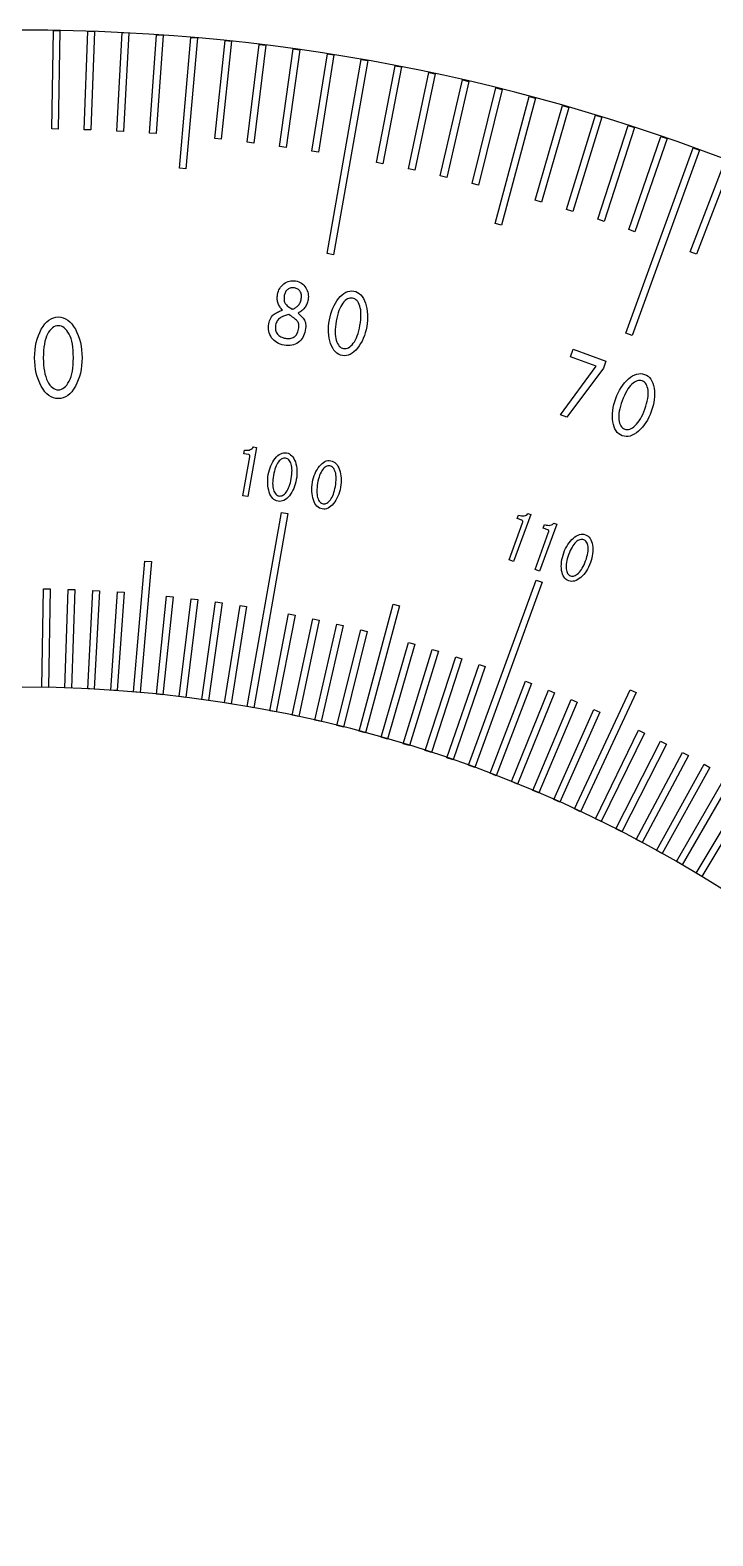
# Model space of a CAD drawing. Header units: millimetres. Extents: x -60 to 60, y -10 to 60.
# Drawn here: x 0.24 to 21.02, y 14.17 to 60 of the extents above; entities that cross this region are included whole.
import ezdxf

# ---------------------------------------------------------------- set-up
doc = ezdxf.new("R2010")
doc.units = ezdxf.units.MM
doc.layers.get('0').update_dxf_attribs({"linetype": 'CONTINUOUS'})

msp = doc.modelspace()

# ---------------------------------------------------------------- linework, layer by layer
at = {"color": 7, "linetype": 'CONTINUOUS', "lineweight": -3}
for p, q in [((7.928, 52.245), (7.965, 52.277)), ((7.965, 52.277), (8.006, 52.306)), ((8.006, 52.306), (8.048, 52.329)), ((8.048, 52.329), (8.091, 52.347)), ((8.091, 52.347), (8.136, 52.361)), ((8.136, 52.361), (8.18, 52.37)), ((8.18, 52.37), (8.226, 52.373)), ((8.226, 52.373), (8.274, 52.372)), ((8.274, 52.372), (8.322, 52.366)), ((8.322, 52.366), (8.371, 52.355)), ((8.371, 52.355), (8.417, 52.34)), ((8.417, 52.34), (8.46, 52.32)), ((8.46, 52.32), (8.499, 52.297)), ((8.499, 52.297), (8.536, 52.269)), ((8.536, 52.269), (8.57, 52.237)), ((7.76, 51.841), (7.761, 51.878)), ((7.761, 51.805), (7.76, 51.841)), ((7.761, 51.878), (7.765, 51.917)), ((7.765, 51.771), (7.761, 51.805)), ((7.765, 51.917), (7.771, 51.957)), ((7.771, 51.957), (7.781, 52.005)), ((7.781, 52.005), (7.796, 52.051)), ((7.796, 52.051), (7.814, 52.094)), ((7.814, 52.094), (7.837, 52.135)), ((7.837, 52.135), (7.864, 52.174)), ((7.864, 52.174), (7.893, 52.211)), ((7.893, 52.211), (7.928, 52.245)), ((7.969, 51.853), (7.968, 51.823)), ((7.968, 51.823), (7.969, 51.795)), ((7.972, 51.885), (7.969, 51.853)), ((7.969, 51.795), (7.972, 51.769)), ((7.977, 51.918), (7.972, 51.885)), ((7.983, 51.948), (7.977, 51.918)), ((7.992, 51.977), (7.983, 51.948)), ((8.002, 52.003), (7.992, 51.977)), ((8.015, 52.028), (8.002, 52.003)), ((8.028, 52.051), (8.015, 52.028)), ((8.044, 52.072), (8.028, 52.051)), ((8.062, 52.091), (8.044, 52.072)), ((8.083, 52.109), (8.062, 52.091)), ((8.104, 52.124), (8.083, 52.109)), ((8.126, 52.137), (8.104, 52.124)), ((8.15, 52.146), (8.126, 52.137)), ((8.175, 52.153), (8.15, 52.146)), ((8.201, 52.158), (8.175, 52.153)), ((8.227, 52.159), (8.201, 52.158)), ((8.256, 52.158), (8.227, 52.159)), ((8.285, 52.154), (8.256, 52.158)), ((8.315, 52.148), (8.285, 52.154)), ((8.342, 52.139), (8.315, 52.148)), ((8.368, 52.128), (8.342, 52.139)), ((8.391, 52.115), (8.368, 52.128)), ((8.411, 52.1), (8.391, 52.115)), ((8.431, 52.083), (8.411, 52.1)), ((8.447, 52.063), (8.431, 52.083)), ((8.462, 52.042), (8.447, 52.063)), ((8.474, 52.019), (8.462, 52.042)), ((8.485, 51.994), (8.474, 52.019)), ((8.478, 51.762), (8.487, 51.794)), ((8.491, 51.969), (8.485, 51.994)), ((8.487, 51.794), (8.493, 51.827)), ((8.496, 51.943), (8.491, 51.969)), ((8.493, 51.827), (8.498, 51.857)), ((8.499, 51.915), (8.496, 51.943)), ((8.498, 51.857), (8.5, 51.887)), ((8.5, 51.887), (8.499, 51.915)), ((8.57, 52.237), (8.601, 52.201)), ((8.601, 52.201), (8.629, 52.16)), ((8.629, 52.16), (8.653, 52.117)), ((8.653, 52.117), (8.673, 52.073)), ((8.673, 52.073), (8.69, 52.028)), ((8.69, 52.028), (8.7, 51.983)), ((8.701, 51.793), (8.693, 51.757)), ((8.7, 51.983), (8.707, 51.937)), ((8.707, 51.842), (8.701, 51.793)), ((8.707, 51.937), (8.709, 51.89)), ((8.709, 51.89), (8.707, 51.842)), ((9.578, 51.763), (9.629, 51.832)), ((9.629, 51.832), (9.682, 51.894)), ((9.682, 51.894), (9.736, 51.946)), ((9.736, 51.946), (9.793, 51.988)), ((9.793, 51.988), (9.85, 52.021)), ((9.865, 51.796), (9.829, 51.767)), ((9.85, 52.021), (9.908, 52.044)), ((9.901, 51.818), (9.865, 51.796)), ((9.938, 51.834), (9.901, 51.818)), ((9.908, 52.044), (9.968, 52.057)), ((9.976, 51.843), (9.938, 51.834)), ((9.968, 52.057), (10.027, 52.061)), ((10.012, 51.846), (9.976, 51.843)), ((10.052, 51.843), (10.012, 51.846)), ((10.027, 52.061), (10.09, 52.054)), ((10.089, 51.833), (10.052, 51.843)), ((10.124, 51.817), (10.089, 51.833)), ((10.09, 52.054), (10.149, 52.039)), ((10.156, 51.795), (10.124, 51.817)), ((10.149, 52.039), (10.204, 52.015)), ((10.185, 51.768), (10.156, 51.795)), ((10.204, 52.015), (10.256, 51.982)), ((10.256, 51.982), (10.302, 51.941)), ((10.302, 51.941), (10.344, 51.891)), ((10.344, 51.891), (10.383, 51.832)), ((10.383, 51.832), (10.417, 51.764)), ((7.639, 51.329), (7.669, 51.353)), ((7.669, 51.353), (7.701, 51.374)), ((7.701, 51.374), (7.734, 51.394)), ((7.734, 51.394), (7.765, 51.412)), ((7.771, 51.738), (7.765, 51.771)), ((7.765, 51.412), (7.797, 51.429)), ((7.78, 51.707), (7.771, 51.738)), ((7.79, 51.677), (7.78, 51.707)), ((7.802, 51.648), (7.79, 51.677)), ((7.797, 51.429), (7.828, 51.444)), ((7.816, 51.62), (7.802, 51.648)), ((7.831, 51.594), (7.816, 51.62)), ((7.828, 51.444), (7.86, 51.457)), ((7.847, 51.569), (7.831, 51.594)), ((7.865, 51.544), (7.847, 51.569)), ((7.86, 51.457), (7.892, 51.469)), ((7.883, 51.522), (7.865, 51.544)), ((7.903, 51.5), (7.883, 51.522)), ((7.892, 51.469), (7.924, 51.48)), ((7.924, 51.48), (7.903, 51.5)), ((7.972, 51.769), (7.976, 51.745)), ((7.976, 51.745), (7.984, 51.722)), ((7.984, 51.722), (7.992, 51.701)), ((7.992, 51.701), (8.004, 51.68)), ((8.004, 51.68), (8.02, 51.659)), ((8.02, 51.659), (8.041, 51.636)), ((8.041, 51.636), (8.067, 51.612)), ((8.077, 51.335), (8.044, 51.327)), ((8.067, 51.612), (8.097, 51.587)), ((8.112, 51.343), (8.077, 51.335)), ((8.097, 51.587), (8.132, 51.561)), ((8.154, 51.316), (8.112, 51.343)), ((8.132, 51.561), (8.171, 51.534)), ((8.171, 51.534), (8.214, 51.506)), ((8.214, 51.506), (8.238, 51.512)), ((8.238, 51.512), (8.262, 51.521)), ((8.262, 51.521), (8.285, 51.531)), ((8.285, 51.531), (8.308, 51.543)), ((8.308, 51.543), (8.328, 51.557)), ((8.328, 51.557), (8.35, 51.573)), ((8.35, 51.573), (8.371, 51.59)), ((8.371, 51.59), (8.391, 51.609)), ((8.391, 51.609), (8.41, 51.63)), ((8.421, 51.4), (8.394, 51.384)), ((8.394, 51.384), (8.415, 51.366)), ((8.41, 51.63), (8.427, 51.653)), ((8.415, 51.366), (8.437, 51.347)), ((8.449, 51.417), (8.421, 51.4)), ((8.427, 51.653), (8.442, 51.678)), ((8.437, 51.347), (8.459, 51.326)), ((8.442, 51.678), (8.456, 51.704)), ((8.476, 51.436), (8.449, 51.417)), ((8.456, 51.704), (8.467, 51.732)), ((8.467, 51.732), (8.478, 51.762)), ((8.502, 51.455), (8.476, 51.436)), ((8.526, 51.476), (8.502, 51.455)), ((8.549, 51.498), (8.526, 51.476)), ((8.572, 51.521), (8.549, 51.498)), ((8.592, 51.546), (8.572, 51.521)), ((8.612, 51.572), (8.592, 51.546)), ((8.63, 51.599), (8.612, 51.572)), ((8.647, 51.627), (8.63, 51.599)), ((8.661, 51.658), (8.647, 51.627)), ((8.673, 51.689), (8.661, 51.658)), ((8.684, 51.723), (8.673, 51.689)), ((8.693, 51.757), (8.684, 51.723)), ((9.369, 51.273), (9.393, 51.364)), ((9.393, 51.364), (9.421, 51.451)), ((9.421, 51.451), (9.453, 51.535)), ((9.453, 51.535), (9.49, 51.615)), ((9.49, 51.615), (9.532, 51.691)), ((9.532, 51.691), (9.578, 51.763)), ((9.615, 51.39), (9.593, 51.312)), ((9.64, 51.462), (9.615, 51.39)), ((9.665, 51.528), (9.64, 51.462)), ((9.695, 51.588), (9.665, 51.528)), ((9.725, 51.642), (9.695, 51.588)), ((9.759, 51.69), (9.725, 51.642)), ((9.793, 51.732), (9.759, 51.69)), ((9.829, 51.767), (9.793, 51.732)), ((10.212, 51.735), (10.185, 51.768)), ((10.236, 51.695), (10.212, 51.735)), ((10.257, 51.65), (10.236, 51.695)), ((10.275, 51.599), (10.257, 51.65)), ((10.29, 51.542), (10.275, 51.599)), ((10.302, 51.481), (10.29, 51.542)), ((10.309, 51.415), (10.302, 51.481)), ((10.311, 51.344), (10.309, 51.415)), ((10.309, 51.269), (10.311, 51.344)), ((10.417, 51.764), (10.446, 51.688)), ((10.446, 51.688), (10.471, 51.606)), ((10.471, 51.606), (10.489, 51.522)), ((10.489, 51.522), (10.502, 51.436)), ((10.502, 51.436), (10.51, 51.348)), ((10.51, 51.348), (10.512, 51.258)), ((0.531, 50.8), (0.579, 50.895)), ((0.579, 50.895), (0.631, 50.983)), ((0.631, 50.983), (0.687, 51.059)), ((0.687, 51.059), (0.747, 51.123)), ((0.747, 51.123), (0.81, 51.176)), ((0.81, 51.176), (0.876, 51.217)), ((0.877, 50.902), (0.84, 50.859)), ((0.876, 51.217), (0.947, 51.246)), ((0.917, 50.938), (0.877, 50.902)), ((0.959, 50.965), (0.917, 50.938)), ((0.947, 51.246), (1.019, 51.264)), ((1.003, 50.985), (0.959, 50.965)), ((1.048, 50.997), (1.003, 50.985)), ((1.019, 51.264), (1.098, 51.269)), ((1.098, 51.001), (1.048, 50.997)), ((1.098, 51.269), (1.174, 51.264)), ((1.145, 50.997), (1.098, 51.001)), ((1.192, 50.985), (1.145, 50.997)), ((1.174, 51.264), (1.247, 51.246)), ((1.236, 50.965), (1.192, 50.985)), ((1.277, 50.938), (1.236, 50.965)), ((1.247, 51.246), (1.318, 51.217)), ((1.318, 50.902), (1.277, 50.938)), ((1.318, 51.217), (1.384, 51.176)), ((1.355, 50.859), (1.318, 50.902)), ((1.384, 51.176), (1.447, 51.123)), ((1.447, 51.123), (1.507, 51.059)), ((1.507, 51.059), (1.563, 50.983)), ((1.563, 50.983), (1.616, 50.895)), ((1.616, 50.895), (1.664, 50.8)), ((7.495, 50.942), (7.498, 50.998)), ((7.498, 50.888), (7.495, 50.942)), ((7.498, 50.998), (7.506, 51.056)), ((7.506, 50.835), (7.498, 50.888)), ((7.506, 51.056), (7.516, 51.106)), ((7.516, 51.106), (7.53, 51.153)), ((7.53, 51.153), (7.546, 51.195)), ((7.546, 51.195), (7.565, 51.235)), ((7.565, 51.235), (7.587, 51.27)), ((7.587, 51.27), (7.611, 51.301)), ((7.611, 51.301), (7.639, 51.329)), ((7.707, 50.98), (7.705, 50.941)), ((7.705, 50.941), (7.706, 50.903)), ((7.706, 50.903), (7.71, 50.868)), ((7.713, 51.022), (7.707, 50.98)), ((7.721, 51.057), (7.713, 51.022)), ((7.731, 51.09), (7.721, 51.057)), ((7.745, 51.12), (7.731, 51.09)), ((7.761, 51.149), (7.745, 51.12)), ((7.78, 51.175), (7.761, 51.149)), ((7.803, 51.2), (7.78, 51.175)), ((7.828, 51.222), (7.803, 51.2)), ((7.856, 51.242), (7.828, 51.222)), ((7.885, 51.26), (7.856, 51.242)), ((7.916, 51.276), (7.885, 51.26)), ((7.947, 51.291), (7.916, 51.276)), ((7.979, 51.304), (7.947, 51.291)), ((8.011, 51.316), (7.979, 51.304)), ((8.044, 51.327), (8.011, 51.316)), ((8.194, 51.289), (8.154, 51.316)), ((8.229, 51.264), (8.194, 51.289)), ((8.262, 51.24), (8.229, 51.264)), ((8.293, 51.217), (8.262, 51.24)), ((8.319, 51.195), (8.293, 51.217)), ((8.343, 51.174), (8.319, 51.195)), ((8.364, 51.154), (8.343, 51.174)), ((8.381, 51.134), (8.364, 51.154)), ((8.396, 51.109), (8.381, 51.134)), ((8.406, 51.082), (8.396, 51.109)), ((8.402, 50.858), (8.41, 50.899)), ((8.414, 51.052), (8.406, 51.082)), ((8.41, 50.899), (8.416, 50.942)), ((8.419, 51.018), (8.414, 51.052)), ((8.416, 50.942), (8.418, 50.982)), ((8.418, 50.982), (8.419, 51.018)), ((8.459, 51.326), (8.481, 51.305)), ((8.481, 51.305), (8.503, 51.282)), ((8.503, 51.282), (8.526, 51.257)), ((8.526, 51.257), (8.547, 51.232)), ((8.547, 51.232), (8.569, 51.205)), ((8.569, 51.205), (8.589, 51.175)), ((8.589, 51.175), (8.605, 51.142)), ((8.605, 51.142), (8.617, 51.105)), ((8.624, 50.917), (8.616, 50.86)), ((8.617, 51.105), (8.625, 51.063)), ((8.629, 50.969), (8.624, 50.917)), ((8.625, 51.063), (8.629, 51.018)), ((8.629, 51.018), (8.629, 50.969)), ((9.322, 50.893), (9.326, 50.986)), ((9.324, 50.803), (9.322, 50.893)), ((9.326, 50.986), (9.335, 51.081)), ((9.335, 51.081), (9.349, 51.178)), ((9.349, 51.178), (9.369, 51.273)), ((9.532, 50.968), (9.526, 50.889)), ((9.526, 50.889), (9.526, 50.814)), ((9.542, 51.051), (9.532, 50.968)), ((9.555, 51.139), (9.542, 51.051)), ((9.573, 51.229), (9.555, 51.139)), ((9.593, 51.312), (9.573, 51.229)), ((10.242, 50.844), (10.262, 50.926)), ((10.262, 50.926), (10.278, 51.014)), ((10.278, 51.014), (10.293, 51.104)), ((10.293, 51.104), (10.303, 51.189)), ((10.303, 51.189), (10.309, 51.269)), ((10.466, 50.879), (10.442, 50.788)), ((10.485, 50.975), (10.466, 50.879)), ((10.5, 51.071), (10.485, 50.975)), ((10.508, 51.166), (10.5, 51.071)), ((10.512, 51.258), (10.508, 51.166)), ((0.405, 50.382), (0.427, 50.492)), ((0.427, 50.492), (0.455, 50.598)), ((0.455, 50.598), (0.491, 50.701)), ((0.491, 50.701), (0.531, 50.8)), ((0.673, 50.443), (0.657, 50.349)), ((0.69, 50.529), (0.673, 50.443)), ((0.713, 50.609), (0.69, 50.529)), ((0.739, 50.683), (0.713, 50.609)), ((0.77, 50.749), (0.739, 50.683)), ((0.803, 50.808), (0.77, 50.749)), ((0.84, 50.859), (0.803, 50.808)), ((1.391, 50.808), (1.355, 50.859)), ((1.425, 50.749), (1.391, 50.808)), ((1.456, 50.683), (1.425, 50.749)), ((1.484, 50.61), (1.456, 50.683)), ((1.506, 50.53), (1.484, 50.61)), ((1.525, 50.443), (1.506, 50.53)), ((1.539, 50.35), (1.525, 50.443)), ((1.664, 50.8), (1.705, 50.701)), ((1.705, 50.701), (1.74, 50.598)), ((1.74, 50.598), (1.769, 50.491)), ((1.769, 50.491), (1.79, 50.381)), ((7.52, 50.783), (7.506, 50.835)), ((7.539, 50.733), (7.52, 50.783)), ((7.562, 50.685), (7.539, 50.733)), ((7.591, 50.638), (7.562, 50.685)), ((7.625, 50.594), (7.591, 50.638)), ((7.663, 50.554), (7.625, 50.594)), ((7.705, 50.519), (7.663, 50.554)), ((7.751, 50.488), (7.705, 50.519)), ((7.71, 50.868), (7.719, 50.835)), ((7.719, 50.835), (7.731, 50.805)), ((7.731, 50.805), (7.746, 50.776)), ((7.746, 50.776), (7.766, 50.749)), ((7.799, 50.462), (7.751, 50.488)), ((7.766, 50.749), (7.788, 50.725)), ((7.788, 50.725), (7.813, 50.703)), ((7.853, 50.439), (7.799, 50.462)), ((7.813, 50.703), (7.84, 50.684)), ((7.84, 50.684), (7.869, 50.666)), ((7.911, 50.422), (7.853, 50.439)), ((7.869, 50.666), (7.9, 50.652)), ((7.9, 50.652), (7.934, 50.639)), ((7.972, 50.408), (7.911, 50.422)), ((7.934, 50.639), (7.97, 50.628)), ((7.97, 50.628), (8.01, 50.62)), ((8.01, 50.62), (8.048, 50.615)), ((8.048, 50.615), (8.086, 50.612)), ((8.086, 50.612), (8.122, 50.612)), ((8.122, 50.612), (8.156, 50.616)), ((8.156, 50.616), (8.188, 50.622)), ((8.188, 50.622), (8.218, 50.632)), ((8.258, 50.419), (8.206, 50.406)), ((8.218, 50.632), (8.248, 50.644)), ((8.248, 50.644), (8.275, 50.66)), ((8.307, 50.438), (8.258, 50.419)), ((8.275, 50.66), (8.3, 50.679)), ((8.3, 50.679), (8.323, 50.7)), ((8.354, 50.461), (8.307, 50.438)), ((8.323, 50.7), (8.343, 50.725)), ((8.343, 50.725), (8.361, 50.754)), ((8.399, 50.49), (8.354, 50.461)), ((8.361, 50.754), (8.376, 50.785)), ((8.376, 50.785), (8.39, 50.82)), ((8.39, 50.82), (8.402, 50.858)), ((8.44, 50.524), (8.399, 50.49)), ((8.478, 50.561), (8.44, 50.524)), ((8.511, 50.601), (8.478, 50.561)), ((8.541, 50.646), (8.511, 50.601)), ((8.565, 50.694), (8.541, 50.646)), ((8.586, 50.745), (8.565, 50.694)), ((8.603, 50.801), (8.586, 50.745)), ((8.616, 50.86), (8.603, 50.801)), ((9.331, 50.715), (9.324, 50.803)), ((9.345, 50.628), (9.331, 50.715)), ((9.363, 50.544), (9.345, 50.628)), ((9.387, 50.463), (9.363, 50.544)), ((9.416, 50.386), (9.387, 50.463)), ((9.526, 50.814), (9.527, 50.744)), ((9.527, 50.744), (9.534, 50.678)), ((9.534, 50.678), (9.544, 50.616)), ((9.544, 50.616), (9.559, 50.558)), ((9.559, 50.558), (9.577, 50.505)), ((9.577, 50.505), (9.598, 50.459)), ((9.598, 50.459), (9.622, 50.418)), ((9.622, 50.418), (9.648, 50.384)), ((10.005, 50.387), (10.04, 50.424)), ((10.04, 50.424), (10.076, 50.467)), ((10.076, 50.467), (10.109, 50.516)), ((10.109, 50.516), (10.142, 50.571)), ((10.142, 50.571), (10.17, 50.631)), ((10.17, 50.631), (10.197, 50.697)), ((10.197, 50.697), (10.221, 50.768)), ((10.221, 50.768), (10.242, 50.844)), ((10.301, 50.459), (10.256, 50.387)), ((10.343, 50.536), (10.301, 50.459)), ((10.381, 50.616), (10.343, 50.536)), ((10.413, 50.7), (10.381, 50.616)), ((10.442, 50.788), (10.413, 50.7)), ((0.377, 50.03), (0.38, 50.151)), ((0.38, 49.907), (0.377, 50.03)), ((0.38, 50.151), (0.39, 50.268)), ((0.39, 50.268), (0.405, 50.382)), ((0.641, 50.141), (0.638, 50.027)), ((0.638, 50.027), (0.641, 49.916)), ((0.648, 50.248), (0.641, 50.141)), ((0.657, 50.349), (0.648, 50.248)), ((1.548, 50.25), (1.539, 50.35)), ((1.554, 50.143), (1.548, 50.25)), ((1.556, 50.03), (1.554, 50.143)), ((1.554, 49.918), (1.556, 50.03)), ((1.79, 50.381), (1.806, 50.266)), ((1.806, 50.266), (1.816, 50.148)), ((1.816, 50.148), (1.819, 50.027)), ((1.819, 50.027), (1.816, 49.905)), ((8.034, 50.4), (7.972, 50.408)), ((8.094, 50.397), (8.034, 50.4)), ((8.151, 50.399), (8.094, 50.397)), ((8.206, 50.406), (8.151, 50.399)), ((9.45, 50.319), (9.416, 50.386)), ((9.488, 50.26), (9.45, 50.319)), ((9.531, 50.21), (9.488, 50.26)), ((9.577, 50.168), (9.531, 50.21)), ((9.629, 50.135), (9.577, 50.168)), ((9.683, 50.111), (9.629, 50.135)), ((9.648, 50.384), (9.677, 50.356)), ((9.677, 50.356), (9.709, 50.334)), ((9.744, 50.096), (9.683, 50.111)), ((9.709, 50.334), (9.743, 50.318)), ((9.743, 50.318), (9.782, 50.308)), ((9.805, 50.09), (9.744, 50.096)), ((9.782, 50.308), (9.819, 50.304)), ((9.865, 50.093), (9.805, 50.09)), ((9.819, 50.304), (9.858, 50.307)), ((9.858, 50.307), (9.896, 50.317)), ((9.925, 50.107), (9.865, 50.093)), ((9.896, 50.317), (9.932, 50.334)), ((9.983, 50.13), (9.925, 50.107)), ((9.932, 50.334), (9.969, 50.357)), ((9.969, 50.357), (10.005, 50.387)), ((10.04, 50.162), (9.983, 50.13)), ((10.096, 50.205), (10.04, 50.162)), ((10.151, 50.257), (10.096, 50.205)), ((10.205, 50.318), (10.151, 50.257)), ((10.256, 50.387), (10.205, 50.318)), ((16.685, 50.059), (16.767, 50.286)), ((17.469, 49.774), (16.685, 50.059)), ((16.767, 50.286), (17.768, 49.922)), ((0.39, 49.788), (0.38, 49.907)), ((0.405, 49.674), (0.39, 49.788)), ((0.427, 49.563), (0.405, 49.674)), ((0.455, 49.456), (0.427, 49.563)), ((0.641, 49.916), (0.648, 49.811)), ((0.648, 49.811), (0.657, 49.713)), ((0.657, 49.713), (0.673, 49.621)), ((0.673, 49.621), (0.69, 49.534)), ((0.69, 49.534), (0.713, 49.454)), ((1.484, 49.454), (1.506, 49.535)), ((1.506, 49.535), (1.525, 49.621)), ((1.525, 49.621), (1.539, 49.714)), ((1.539, 49.714), (1.548, 49.813)), ((1.548, 49.813), (1.554, 49.918)), ((1.769, 49.562), (1.74, 49.455)), ((1.79, 49.672), (1.769, 49.562)), ((1.806, 49.787), (1.79, 49.672)), ((1.816, 49.905), (1.806, 49.787)), ((16.386, 48.291), (17.469, 49.774)), ((17.693, 49.715), (16.582, 48.22)), ((17.768, 49.922), (17.693, 49.715)), ((18.579, 49.477), (18.642, 49.508)), ((18.642, 49.508), (18.704, 49.531)), ((18.704, 49.531), (18.765, 49.543)), ((18.765, 49.543), (18.826, 49.546)), ((18.826, 49.546), (18.885, 49.539)), ((18.885, 49.539), (18.946, 49.522)), ((18.946, 49.522), (19.002, 49.497)), ((0.491, 49.352), (0.455, 49.456)), ((0.531, 49.253), (0.491, 49.352)), ((0.579, 49.158), (0.531, 49.253)), ((0.631, 49.07), (0.579, 49.158)), ((0.687, 48.994), (0.631, 49.07)), ((0.713, 49.454), (0.739, 49.38)), ((0.739, 49.38), (0.77, 49.312)), ((0.77, 49.312), (0.803, 49.251)), ((0.803, 49.251), (0.84, 49.198)), ((0.84, 49.198), (0.877, 49.154)), ((0.877, 49.154), (0.917, 49.117)), ((0.917, 49.117), (0.959, 49.089)), ((0.959, 49.089), (1.003, 49.069)), ((1.003, 49.069), (1.048, 49.056)), ((1.048, 49.056), (1.098, 49.052)), ((1.098, 49.052), (1.145, 49.056)), ((1.145, 49.056), (1.192, 49.069)), ((1.192, 49.069), (1.236, 49.089)), ((1.236, 49.089), (1.277, 49.117)), ((1.277, 49.117), (1.318, 49.154)), ((1.318, 49.154), (1.355, 49.198)), ((1.355, 49.198), (1.391, 49.251)), ((1.391, 49.251), (1.425, 49.312)), ((1.425, 49.312), (1.456, 49.38)), ((1.456, 49.38), (1.484, 49.454)), ((1.563, 49.07), (1.507, 48.994)), ((1.616, 49.158), (1.563, 49.07)), ((1.664, 49.253), (1.616, 49.158)), ((1.705, 49.352), (1.664, 49.253)), ((1.74, 49.455), (1.705, 49.352)), ((18.14, 48.963), (18.183, 49.044)), ((18.183, 49.044), (18.229, 49.121)), ((18.229, 49.121), (18.279, 49.194)), ((18.279, 49.194), (18.334, 49.261)), ((18.334, 49.261), (18.392, 49.324)), ((18.392, 49.324), (18.453, 49.383)), ((18.437, 49.078), (18.4, 49.017)), ((18.476, 49.131), (18.437, 49.078)), ((18.453, 49.383), (18.517, 49.435)), ((18.516, 49.179), (18.476, 49.131)), ((18.557, 49.221), (18.516, 49.179)), ((18.517, 49.435), (18.579, 49.477)), ((18.598, 49.256), (18.557, 49.221)), ((18.64, 49.284), (18.598, 49.256)), ((18.68, 49.307), (18.64, 49.284)), ((18.719, 49.322), (18.68, 49.307)), ((18.758, 49.332), (18.719, 49.322)), ((18.797, 49.334), (18.758, 49.332)), ((18.834, 49.331), (18.797, 49.334)), ((18.872, 49.32), (18.834, 49.331)), ((18.907, 49.304), (18.872, 49.32)), ((18.939, 49.283), (18.907, 49.304)), ((18.967, 49.256), (18.939, 49.283)), ((18.99, 49.224), (18.967, 49.256)), ((19.011, 49.186), (18.99, 49.224)), ((19.002, 49.497), (19.052, 49.464)), ((19.027, 49.143), (19.011, 49.186)), ((19.04, 49.095), (19.027, 49.143)), ((19.05, 49.041), (19.04, 49.095)), ((19.055, 48.983), (19.05, 49.041)), ((19.052, 49.464), (19.097, 49.422)), ((19.097, 49.422), (19.136, 49.374)), ((19.136, 49.374), (19.169, 49.317)), ((19.169, 49.317), (19.196, 49.252)), ((19.196, 49.252), (19.218, 49.18)), ((19.218, 49.18), (19.234, 49.099)), ((19.234, 49.099), (19.243, 49.014)), ((0.747, 48.93), (0.687, 48.994)), ((0.81, 48.877), (0.747, 48.93)), ((0.876, 48.836), (0.81, 48.877)), ((0.947, 48.807), (0.876, 48.836)), ((1.019, 48.789), (0.947, 48.807)), ((1.098, 48.784), (1.019, 48.789)), ((1.174, 48.789), (1.098, 48.784)), ((1.247, 48.807), (1.174, 48.789)), ((1.318, 48.836), (1.247, 48.807)), ((1.384, 48.877), (1.318, 48.836)), ((1.447, 48.93), (1.384, 48.877)), ((1.507, 48.994), (1.447, 48.93)), ((17.989, 48.512), (18.009, 48.602)), ((18.009, 48.602), (18.034, 48.694)), ((18.034, 48.694), (18.065, 48.787)), ((18.065, 48.787), (18.101, 48.878)), ((18.101, 48.878), (18.14, 48.963)), ((18.233, 48.63), (18.209, 48.549)), ((18.261, 48.713), (18.233, 48.63)), ((18.294, 48.799), (18.261, 48.713)), ((18.328, 48.878), (18.294, 48.799)), ((18.363, 48.951), (18.328, 48.878)), ((18.4, 49.017), (18.363, 48.951)), ((18.981, 48.551), (19.006, 48.633)), ((19.006, 48.633), (19.026, 48.71)), ((19.026, 48.71), (19.041, 48.784)), ((19.041, 48.784), (19.051, 48.854)), ((19.051, 48.854), (19.056, 48.921)), ((19.056, 48.921), (19.055, 48.983)), ((19.224, 48.665), (19.204, 48.574)), ((19.237, 48.754), (19.224, 48.665)), ((19.245, 48.842), (19.237, 48.754)), ((19.243, 49.014), (19.247, 48.929)), ((19.247, 48.929), (19.245, 48.842)), ((16.582, 48.22), (16.386, 48.291)), ((17.965, 48.247), (17.966, 48.334)), ((17.968, 48.161), (17.965, 48.247)), ((17.966, 48.334), (17.975, 48.422)), ((17.978, 48.077), (17.968, 48.161)), ((17.975, 48.422), (17.989, 48.512)), ((18.16, 48.263), (18.159, 48.2)), ((18.159, 48.2), (18.164, 48.141)), ((18.164, 48.33), (18.16, 48.263)), ((18.175, 48.399), (18.164, 48.33)), ((18.164, 48.141), (18.172, 48.086)), ((18.189, 48.473), (18.175, 48.399)), ((18.209, 48.549), (18.189, 48.473)), ((18.778, 48.106), (18.816, 48.166)), ((18.816, 48.166), (18.852, 48.232)), ((18.852, 48.232), (18.886, 48.304)), ((18.886, 48.304), (18.92, 48.382)), ((18.92, 48.382), (18.951, 48.465)), ((18.951, 48.465), (18.981, 48.551)), ((19.03, 48.132), (18.983, 48.055)), ((19.073, 48.214), (19.03, 48.132)), ((19.112, 48.3), (19.073, 48.214)), ((19.148, 48.391), (19.112, 48.3)), ((19.179, 48.483), (19.148, 48.391)), ((19.204, 48.574), (19.179, 48.483)), ((17.993, 47.996), (17.978, 48.077)), ((18.014, 47.924), (17.993, 47.996)), ((18.042, 47.859), (18.014, 47.924)), ((18.075, 47.802), (18.042, 47.859)), ((18.114, 47.754), (18.075, 47.802)), ((18.159, 47.712), (18.114, 47.754)), ((18.208, 47.679), (18.159, 47.712)), ((18.172, 48.086), (18.185, 48.036)), ((18.185, 48.036), (18.201, 47.992)), ((18.201, 47.992), (18.221, 47.954)), ((18.266, 47.653), (18.208, 47.679)), ((18.221, 47.954), (18.245, 47.921)), ((18.245, 47.921), (18.273, 47.894)), ((18.273, 47.894), (18.303, 47.872)), ((18.303, 47.872), (18.339, 47.855)), ((18.339, 47.855), (18.376, 47.846)), ((18.376, 47.846), (18.415, 47.842)), ((18.415, 47.842), (18.453, 47.845)), ((18.453, 47.845), (18.492, 47.855)), ((18.492, 47.855), (18.533, 47.872)), ((18.568, 47.668), (18.507, 47.645)), ((18.533, 47.872), (18.573, 47.895)), ((18.631, 47.7), (18.568, 47.668)), ((18.573, 47.895), (18.614, 47.925)), ((18.614, 47.925), (18.657, 47.961)), ((18.694, 47.741), (18.631, 47.7)), ((18.657, 47.961), (18.698, 48.004)), ((18.758, 47.793), (18.694, 47.741)), ((18.698, 48.004), (18.74, 48.052)), ((18.74, 48.052), (18.778, 48.106)), ((18.82, 47.851), (18.758, 47.793)), ((18.878, 47.915), (18.82, 47.851)), ((18.932, 47.983), (18.878, 47.915)), ((18.983, 48.055), (18.932, 47.983)), ((6.746, 47.106), (6.765, 47.217)), ((6.765, 47.217), (6.817, 47.213)), ((6.817, 47.213), (6.863, 47.214)), ((6.863, 47.214), (6.904, 47.219)), ((7.128, 47.299), (6.864, 45.8)), ((6.904, 47.219), (6.94, 47.23)), ((6.94, 47.23), (6.971, 47.244)), ((6.971, 47.244), (6.998, 47.263)), ((6.998, 47.263), (7.019, 47.287)), ((7.019, 47.287), (7.034, 47.315)), ((7.034, 47.315), (7.128, 47.299)), ((18.325, 47.637), (18.266, 47.653)), ((18.385, 47.63), (18.325, 47.637)), ((18.446, 47.633), (18.385, 47.63)), ((18.507, 47.645), (18.446, 47.633)), ((6.718, 45.826), (6.928, 47.012)), ((6.89, 47.081), (6.746, 47.106)), ((6.901, 47.078), (6.89, 47.081)), ((6.911, 47.074), (6.901, 47.078)), ((6.918, 47.067), (6.911, 47.074)), ((6.923, 47.06), (6.918, 47.067)), ((6.927, 47.05), (6.923, 47.06)), ((6.929, 47.039), (6.927, 47.05)), ((6.928, 47.012), (6.929, 47.027)), ((6.929, 47.027), (6.929, 47.039)), ((7.568, 46.741), (7.596, 46.801)), ((7.596, 46.801), (7.627, 46.858)), ((7.627, 46.858), (7.662, 46.912)), ((7.662, 46.912), (7.7, 46.964)), ((7.7, 46.964), (7.74, 47.01)), ((7.749, 46.781), (7.727, 46.736)), ((7.74, 47.01), (7.781, 47.049)), ((7.772, 46.821), (7.749, 46.781)), ((7.797, 46.857), (7.772, 46.821)), ((7.781, 47.049), (7.823, 47.081)), ((7.823, 46.889), (7.797, 46.857)), ((7.823, 47.081), (7.866, 47.105)), ((7.85, 46.915), (7.823, 46.889)), ((7.877, 46.937), (7.85, 46.915)), ((7.866, 47.105), (7.909, 47.123)), ((7.904, 46.953), (7.877, 46.937)), ((7.931, 46.965), (7.904, 46.953)), ((7.909, 47.123), (7.954, 47.133)), ((7.96, 46.972), (7.931, 46.965)), ((7.954, 47.133), (7.998, 47.135)), ((7.987, 46.975), (7.96, 46.972)), ((8.017, 46.972), (7.987, 46.975)), ((7.998, 47.135), (8.045, 47.131)), ((8.045, 46.965), (8.017, 46.972)), ((8.045, 47.131), (8.09, 47.119)), ((8.071, 46.953), (8.045, 46.965)), ((8.095, 46.936), (8.071, 46.953)), ((8.09, 47.119), (8.131, 47.101)), ((8.117, 46.916), (8.095, 46.936)), ((8.137, 46.891), (8.117, 46.916)), ((8.131, 47.101), (8.17, 47.077)), ((8.155, 46.861), (8.137, 46.891)), ((8.171, 46.827), (8.155, 46.861)), ((8.17, 47.077), (8.205, 47.046)), ((8.185, 46.789), (8.171, 46.827)), ((8.196, 46.747), (8.185, 46.789)), ((8.205, 47.046), (8.236, 47.008)), ((8.236, 47.008), (8.265, 46.964)), ((8.265, 46.964), (8.291, 46.913)), ((8.291, 46.913), (8.313, 46.856)), ((8.313, 46.856), (8.331, 46.794)), ((8.331, 46.794), (8.345, 46.731)), ((9.044, 46.727), (9.084, 46.773)), ((9.084, 46.773), (9.125, 46.812)), ((9.125, 46.812), (9.167, 46.844)), ((9.167, 46.844), (9.21, 46.868)), ((9.21, 46.868), (9.253, 46.886)), ((9.253, 46.886), (9.298, 46.895)), ((9.298, 46.895), (9.343, 46.898)), ((9.343, 46.898), (9.39, 46.894)), ((9.39, 46.894), (9.434, 46.882)), ((9.434, 46.882), (9.476, 46.864)), ((9.476, 46.864), (9.514, 46.84)), ((9.514, 46.84), (9.549, 46.809)), ((9.549, 46.809), (9.581, 46.771)), ((9.581, 46.771), (9.61, 46.727)), ((7.47, 46.26), (7.473, 46.329)), ((7.473, 46.329), (7.48, 46.4)), ((7.48, 46.4), (7.49, 46.473)), ((7.49, 46.473), (7.505, 46.544)), ((7.505, 46.544), (7.523, 46.613)), ((7.523, 46.613), (7.544, 46.678)), ((7.544, 46.678), (7.568, 46.741)), ((7.627, 46.316), (7.623, 46.257)), ((7.635, 46.378), (7.627, 46.316)), ((7.644, 46.444), (7.635, 46.378)), ((7.658, 46.511), (7.644, 46.444)), ((7.673, 46.574), (7.658, 46.511)), ((7.689, 46.633), (7.673, 46.574)), ((7.708, 46.686), (7.689, 46.633)), ((7.727, 46.736), (7.708, 46.686)), ((8.174, 46.285), (8.187, 46.35)), ((8.187, 46.35), (8.198, 46.418)), ((8.205, 46.701), (8.196, 46.747)), ((8.198, 46.418), (8.205, 46.481)), ((8.21, 46.651), (8.205, 46.701)), ((8.205, 46.481), (8.21, 46.541)), ((8.212, 46.598), (8.21, 46.651)), ((8.21, 46.541), (8.212, 46.598)), ((8.342, 46.321), (8.327, 46.249)), ((8.353, 46.393), (8.342, 46.321)), ((8.345, 46.731), (8.355, 46.667)), ((8.36, 46.464), (8.353, 46.393)), ((8.355, 46.667), (8.361, 46.601)), ((8.362, 46.533), (8.36, 46.464)), ((8.361, 46.601), (8.362, 46.533)), ((8.835, 46.236), (8.849, 46.307)), ((8.849, 46.307), (8.867, 46.376)), ((8.867, 46.376), (8.888, 46.441)), ((8.888, 46.441), (8.913, 46.504)), ((8.913, 46.504), (8.94, 46.564)), ((8.94, 46.564), (8.972, 46.621)), ((8.972, 46.621), (9.006, 46.675)), ((9.017, 46.337), (9.002, 46.274)), ((9.006, 46.675), (9.044, 46.727)), ((9.033, 46.395), (9.017, 46.337)), ((9.052, 46.449), (9.033, 46.395)), ((9.071, 46.499), (9.052, 46.449)), ((9.094, 46.544), (9.071, 46.499)), ((9.117, 46.584), (9.094, 46.544)), ((9.142, 46.62), (9.117, 46.584)), ((9.168, 46.652), (9.142, 46.62)), ((9.194, 46.678), (9.168, 46.652)), ((9.221, 46.7), (9.194, 46.678)), ((9.248, 46.716), (9.221, 46.7)), ((9.276, 46.728), (9.248, 46.716)), ((9.304, 46.735), (9.276, 46.728)), ((9.332, 46.738), (9.304, 46.735)), ((9.362, 46.735), (9.332, 46.738)), ((9.389, 46.728), (9.362, 46.735)), ((9.416, 46.716), (9.389, 46.728)), ((9.44, 46.699), (9.416, 46.716)), ((9.461, 46.679), (9.44, 46.699)), ((9.481, 46.654), (9.461, 46.679)), ((9.499, 46.624), (9.481, 46.654)), ((9.515, 46.59), (9.499, 46.624)), ((9.529, 46.552), (9.515, 46.59)), ((9.54, 46.51), (9.529, 46.552)), ((9.549, 46.464), (9.54, 46.51)), ((9.554, 46.414), (9.549, 46.464)), ((9.55, 46.244), (9.554, 46.304)), ((9.556, 46.361), (9.554, 46.414)), ((9.554, 46.304), (9.556, 46.361)), ((9.61, 46.727), (9.635, 46.676)), ((9.635, 46.676), (9.657, 46.619)), ((9.657, 46.619), (9.675, 46.557)), ((9.675, 46.557), (9.689, 46.494)), ((9.689, 46.494), (9.699, 46.43)), ((9.699, 46.43), (9.705, 46.364)), ((9.706, 46.296), (9.704, 46.227)), ((9.705, 46.364), (9.706, 46.296)), ((7.471, 46.192), (7.47, 46.26)), ((7.476, 46.126), (7.471, 46.192)), ((7.487, 46.061), (7.476, 46.126)), ((7.501, 45.998), (7.487, 46.061)), ((7.519, 45.937), (7.501, 45.998)), ((7.54, 45.88), (7.519, 45.937)), ((7.565, 45.829), (7.54, 45.88)), ((7.623, 46.257), (7.622, 46.201)), ((7.622, 46.201), (7.623, 46.148)), ((7.623, 46.148), (7.629, 46.098)), ((7.629, 46.098), (7.637, 46.052)), ((7.637, 46.052), (7.648, 46.008)), ((7.648, 46.008), (7.661, 45.969)), ((7.661, 45.969), (7.677, 45.934)), ((7.677, 45.934), (7.695, 45.904)), ((7.695, 45.904), (7.714, 45.878)), ((7.714, 45.878), (7.736, 45.857)), ((7.736, 45.857), (7.76, 45.84)), ((7.76, 45.84), (7.785, 45.828)), ((7.9, 45.828), (7.927, 45.84)), ((7.927, 45.84), (7.955, 45.858)), ((7.955, 45.858), (7.982, 45.88)), ((7.982, 45.88), (8.009, 45.908)), ((8.009, 45.908), (8.035, 45.94)), ((8.035, 45.94), (8.06, 45.977)), ((8.06, 45.977), (8.084, 46.018)), ((8.084, 46.018), (8.106, 46.063)), ((8.106, 46.063), (8.126, 46.112)), ((8.126, 46.112), (8.144, 46.166)), ((8.17, 45.88), (8.132, 45.829)), ((8.144, 46.166), (8.16, 46.223)), ((8.16, 46.223), (8.174, 46.285)), ((8.204, 45.934), (8.17, 45.88)), ((8.236, 45.992), (8.204, 45.934)), ((8.264, 46.052), (8.236, 45.992)), ((8.288, 46.115), (8.264, 46.052)), ((8.31, 46.181), (8.288, 46.115)), ((8.327, 46.249), (8.31, 46.181)), ((8.814, 46.023), (8.817, 46.092)), ((8.816, 45.955), (8.814, 46.023)), ((8.821, 45.889), (8.816, 45.955)), ((8.817, 46.092), (8.824, 46.163)), ((8.831, 45.824), (8.821, 45.889)), ((8.824, 46.163), (8.835, 46.236)), ((8.972, 46.079), (8.967, 46.02)), ((8.967, 46.02), (8.967, 45.964)), ((8.967, 45.964), (8.968, 45.911)), ((8.968, 45.911), (8.973, 45.861)), ((8.979, 46.141), (8.972, 46.079)), ((8.973, 45.861), (8.981, 45.815)), ((8.989, 46.207), (8.979, 46.141)), ((9.002, 46.274), (8.989, 46.207)), ((9.45, 45.826), (9.47, 45.875)), ((9.47, 45.875), (9.488, 45.929)), ((9.488, 45.929), (9.504, 45.986)), ((9.504, 45.986), (9.519, 46.048)), ((9.519, 46.048), (9.531, 46.113)), ((9.531, 46.113), (9.542, 46.181)), ((9.542, 46.181), (9.55, 46.244)), ((9.633, 45.878), (9.608, 45.815)), ((9.654, 45.944), (9.633, 45.878)), ((9.672, 46.012), (9.654, 45.944)), ((9.686, 46.084), (9.672, 46.012)), ((9.697, 46.156), (9.686, 46.084)), ((9.704, 46.227), (9.697, 46.156)), ((6.864, 45.8), (6.718, 45.826)), ((7.594, 45.785), (7.565, 45.829)), ((7.626, 45.747), (7.594, 45.785)), ((7.661, 45.716), (7.626, 45.747)), ((7.7, 45.691), (7.661, 45.716)), ((7.741, 45.673), (7.7, 45.691)), ((7.786, 45.662), (7.741, 45.673)), ((7.785, 45.828), (7.814, 45.821)), ((7.832, 45.657), (7.786, 45.662)), ((7.814, 45.821), (7.843, 45.818)), ((7.877, 45.66), (7.832, 45.657)), ((7.843, 45.818), (7.872, 45.82)), ((7.872, 45.82), (7.9, 45.828)), ((7.922, 45.67), (7.877, 45.66)), ((7.965, 45.687), (7.922, 45.67)), ((8.008, 45.712), (7.965, 45.687)), ((8.05, 45.743), (8.008, 45.712)), ((8.091, 45.782), (8.05, 45.743)), ((8.132, 45.829), (8.091, 45.782)), ((8.845, 45.761), (8.831, 45.824)), ((8.863, 45.7), (8.845, 45.761)), ((8.885, 45.643), (8.863, 45.7)), ((8.91, 45.592), (8.885, 45.643)), ((8.938, 45.548), (8.91, 45.592)), ((8.97, 45.51), (8.938, 45.548)), ((9.005, 45.479), (8.97, 45.51)), ((8.981, 45.815), (8.992, 45.771)), ((8.992, 45.771), (9.005, 45.732)), ((9.005, 45.732), (9.021, 45.697)), ((9.044, 45.454), (9.005, 45.479)), ((9.021, 45.697), (9.039, 45.666)), ((9.039, 45.666), (9.059, 45.641)), ((9.085, 45.436), (9.044, 45.454)), ((9.059, 45.641), (9.08, 45.62)), ((9.08, 45.62), (9.105, 45.603)), ((9.131, 45.425), (9.085, 45.436)), ((9.105, 45.603), (9.13, 45.591)), ((9.13, 45.591), (9.159, 45.584)), ((9.176, 45.42), (9.131, 45.425)), ((9.159, 45.584), (9.187, 45.581)), ((9.222, 45.423), (9.176, 45.42)), ((9.187, 45.581), (9.216, 45.583)), ((9.216, 45.583), (9.244, 45.591)), ((9.266, 45.433), (9.222, 45.423)), ((9.244, 45.591), (9.271, 45.603)), ((9.309, 45.45), (9.266, 45.433)), ((9.271, 45.603), (9.299, 45.621)), ((9.299, 45.621), (9.326, 45.643)), ((9.352, 45.475), (9.309, 45.45)), ((9.326, 45.643), (9.353, 45.67)), ((9.394, 45.506), (9.352, 45.475)), ((9.353, 45.67), (9.379, 45.703)), ((9.379, 45.703), (9.405, 45.74)), ((9.436, 45.545), (9.394, 45.506)), ((9.405, 45.74), (9.429, 45.781)), ((9.429, 45.781), (9.45, 45.826)), ((9.476, 45.592), (9.436, 45.545)), ((9.514, 45.643), (9.476, 45.592)), ((9.548, 45.697), (9.514, 45.643)), ((9.58, 45.755), (9.548, 45.697)), ((9.608, 45.815), (9.58, 45.755)), ((14.819, 43.874), (15.231, 45.006)), ((15.478, 45.253), (14.958, 43.823)), ((15.068, 45.13), (15.107, 45.236)), ((15.206, 45.08), (15.068, 45.13)), ((15.107, 45.236), (15.157, 45.223)), ((15.157, 45.223), (15.202, 45.216)), ((15.202, 45.216), (15.244, 45.214)), ((15.217, 45.075), (15.206, 45.08)), ((15.225, 45.069), (15.217, 45.075)), ((15.231, 45.062), (15.225, 45.069)), ((15.235, 45.053), (15.231, 45.062)), ((15.231, 45.006), (15.235, 45.02)), ((15.238, 45.043), (15.235, 45.053)), ((15.235, 45.02), (15.238, 45.032)), ((15.238, 45.032), (15.238, 45.043)), ((15.244, 45.214), (15.281, 45.218)), ((15.281, 45.218), (15.314, 45.227)), ((15.314, 45.227), (15.344, 45.241)), ((15.344, 45.241), (15.369, 45.261)), ((15.369, 45.261), (15.389, 45.286)), ((15.389, 45.286), (15.478, 45.253)), ((16.271, 44.965), (15.75, 43.535)), ((15.861, 44.842), (15.899, 44.947)), ((15.899, 44.947), (15.949, 44.935)), ((15.949, 44.935), (15.995, 44.927)), ((15.995, 44.927), (16.036, 44.926)), ((16.036, 44.926), (16.074, 44.929)), ((16.074, 44.929), (16.107, 44.938)), ((16.107, 44.938), (16.136, 44.952)), ((16.136, 44.952), (16.161, 44.972)), ((16.161, 44.972), (16.181, 44.997)), ((16.181, 44.997), (16.271, 44.965)), ((15.611, 43.586), (16.023, 44.718)), ((15.999, 44.792), (15.861, 44.842)), ((16.009, 44.787), (15.999, 44.792)), ((16.017, 44.781), (16.009, 44.787)), ((16.023, 44.774), (16.017, 44.781)), ((16.028, 44.765), (16.023, 44.774)), ((16.023, 44.718), (16.028, 44.731)), ((16.03, 44.755), (16.028, 44.765)), ((16.028, 44.731), (16.03, 44.744)), ((16.03, 44.744), (16.03, 44.755)), ((16.686, 44.444), (16.729, 44.492)), ((16.729, 44.492), (16.775, 44.536)), ((16.775, 44.536), (16.823, 44.574)), ((16.823, 44.574), (16.87, 44.606)), ((16.87, 44.606), (16.917, 44.63)), ((16.915, 44.462), (16.884, 44.44)), ((16.945, 44.478), (16.915, 44.462)), ((16.917, 44.63), (16.963, 44.646)), ((16.975, 44.49), (16.945, 44.478)), ((16.963, 44.646), (17.009, 44.656)), ((17.004, 44.497), (16.975, 44.49)), ((17.033, 44.499), (17.004, 44.497)), ((17.009, 44.656), (17.055, 44.658)), ((17.061, 44.496), (17.033, 44.499)), ((17.055, 44.658), (17.099, 44.653)), ((17.09, 44.488), (17.061, 44.496)), ((17.115, 44.476), (17.09, 44.488)), ((17.099, 44.653), (17.145, 44.64)), ((17.14, 44.46), (17.115, 44.476)), ((17.16, 44.44), (17.14, 44.46)), ((17.145, 44.64), (17.187, 44.621)), ((17.187, 44.621), (17.224, 44.596)), ((17.224, 44.596), (17.258, 44.565)), ((17.258, 44.565), (17.287, 44.528)), ((17.287, 44.528), (17.312, 44.486)), ((17.312, 44.486), (17.332, 44.437)), ((16.442, 43.95), (16.461, 44.019)), ((16.461, 44.019), (16.484, 44.089)), ((16.484, 44.089), (16.511, 44.156)), ((16.511, 44.156), (16.54, 44.221)), ((16.54, 44.221), (16.572, 44.282)), ((16.572, 44.282), (16.607, 44.339)), ((16.607, 44.339), (16.645, 44.394)), ((16.631, 44.033), (16.61, 43.97)), ((16.656, 44.097), (16.631, 44.033)), ((16.645, 44.394), (16.686, 44.444)), ((16.681, 44.157), (16.656, 44.097)), ((16.707, 44.211), (16.681, 44.157)), ((16.735, 44.261), (16.707, 44.211)), ((16.763, 44.306), (16.735, 44.261)), ((16.792, 44.347), (16.763, 44.306)), ((16.822, 44.383), (16.792, 44.347)), ((16.853, 44.414), (16.822, 44.383)), ((16.884, 44.44), (16.853, 44.414)), ((17.178, 44.416), (17.16, 44.44)), ((17.193, 44.388), (17.178, 44.416)), ((17.189, 43.973), (17.205, 44.031)), ((17.206, 44.356), (17.193, 44.388)), ((17.205, 44.031), (17.216, 44.087)), ((17.216, 44.32), (17.206, 44.356)), ((17.223, 44.279), (17.216, 44.32)), ((17.216, 44.087), (17.223, 44.139)), ((17.226, 44.236), (17.223, 44.279)), ((17.223, 44.139), (17.227, 44.189)), ((17.227, 44.189), (17.226, 44.236)), ((17.332, 44.437), (17.349, 44.383)), ((17.349, 44.383), (17.36, 44.323)), ((17.363, 44.063), (17.353, 43.997)), ((17.36, 44.323), (17.368, 44.259)), ((17.369, 44.13), (17.363, 44.063)), ((17.368, 44.259), (17.37, 44.195)), ((17.37, 44.195), (17.369, 44.13)), ((14.958, 43.823), (14.819, 43.874)), ((15.75, 43.535), (15.611, 43.586)), ((16.409, 43.684), (16.41, 43.749)), ((16.412, 43.619), (16.409, 43.684)), ((16.41, 43.749), (16.417, 43.815)), ((16.419, 43.556), (16.412, 43.619)), ((16.417, 43.815), (16.427, 43.882)), ((16.43, 43.496), (16.419, 43.556)), ((16.427, 43.882), (16.442, 43.95)), ((16.559, 43.745), (16.555, 43.695)), ((16.555, 43.695), (16.555, 43.648)), ((16.555, 43.648), (16.558, 43.604)), ((16.558, 43.604), (16.565, 43.562)), ((16.567, 43.798), (16.559, 43.745)), ((16.565, 43.562), (16.574, 43.525)), ((16.577, 43.853), (16.567, 43.798)), ((16.592, 43.91), (16.577, 43.853)), ((16.61, 43.97), (16.592, 43.91)), ((16.99, 43.537), (17.019, 43.578)), ((17.019, 43.578), (17.047, 43.623)), ((17.047, 43.623), (17.074, 43.673)), ((17.074, 43.673), (17.1, 43.726)), ((17.1, 43.726), (17.125, 43.784)), ((17.125, 43.784), (17.149, 43.847)), ((17.149, 43.847), (17.171, 43.911)), ((17.171, 43.911), (17.189, 43.973)), ((17.208, 43.597), (17.173, 43.539)), ((17.24, 43.658), (17.208, 43.597)), ((17.27, 43.723), (17.24, 43.658)), ((17.296, 43.791), (17.27, 43.723)), ((17.32, 43.86), (17.296, 43.791)), ((17.338, 43.929), (17.32, 43.86)), ((17.353, 43.997), (17.338, 43.929)), ((16.446, 43.441), (16.43, 43.496)), ((16.467, 43.393), (16.446, 43.441)), ((16.492, 43.35), (16.467, 43.393)), ((16.52, 43.314), (16.492, 43.35)), ((16.554, 43.282), (16.52, 43.314)), ((16.592, 43.258), (16.554, 43.282)), ((16.574, 43.525), (16.586, 43.492)), ((16.586, 43.492), (16.601, 43.464)), ((16.635, 43.238), (16.592, 43.258)), ((16.601, 43.464), (16.619, 43.439)), ((16.619, 43.439), (16.64, 43.418)), ((16.679, 43.226), (16.635, 43.238)), ((16.64, 43.418), (16.662, 43.402)), ((16.662, 43.402), (16.69, 43.39)), ((16.724, 43.221), (16.679, 43.226)), ((16.69, 43.39), (16.717, 43.382)), ((16.717, 43.382), (16.746, 43.38)), ((16.769, 43.223), (16.724, 43.221)), ((16.746, 43.38), (16.775, 43.382)), ((16.815, 43.232), (16.769, 43.223)), ((16.775, 43.382), (16.804, 43.39)), ((16.804, 43.39), (16.835, 43.402)), ((16.862, 43.249), (16.815, 43.232)), ((16.835, 43.402), (16.865, 43.419)), ((16.909, 43.273), (16.862, 43.249)), ((16.865, 43.419), (16.896, 43.442)), ((16.896, 43.442), (16.928, 43.469)), ((16.956, 43.304), (16.909, 43.273)), ((16.928, 43.469), (16.959, 43.501)), ((17.004, 43.343), (16.956, 43.304)), ((16.959, 43.501), (16.99, 43.537)), ((17.05, 43.387), (17.004, 43.343)), ((17.093, 43.434), (17.05, 43.387)), ((17.134, 43.485), (17.093, 43.434)), ((17.173, 43.539), (17.134, 43.485))]:
    msp.add_line(p, q, dxfattribs=at)
for points in [[(1.147, 59.989), (1.095, 56.99), (0.895, 56.993), (0.947, 59.993)], [(2.194, 59.96), (2.089, 56.962), (1.889, 56.969), (1.994, 59.967)], [(3.24, 59.913), (3.083, 56.917), (2.883, 56.927), (3.04, 59.923)], [(4.285, 59.847), (4.076, 56.854), (3.876, 56.868), (4.086, 59.861)], [(5.329, 59.763), (4.98, 55.778), (4.781, 55.796), (5.13, 59.78)], [(6.371, 59.661), (6.058, 56.677), (5.859, 56.698), (6.172, 59.682)], [(7.411, 59.541), (7.046, 56.563), (6.847, 56.587), (7.213, 59.565)], [(8.449, 59.402), (8.032, 56.431), (7.834, 56.459), (8.251, 59.43)], [(9.485, 59.246), (9.016, 56.283), (8.818, 56.314), (9.287, 59.277)], [(10.517, 59.071), (9.475, 53.162), (9.279, 53.197), (10.32, 59.106)], [(11.547, 58.879), (10.974, 55.934), (10.778, 55.972), (11.35, 58.917)], [(12.573, 58.668), (11.949, 55.734), (11.753, 55.775), (12.377, 58.71)], [(13.595, 58.44), (12.92, 55.517), (12.725, 55.562), (13.4, 58.485)], [(14.612, 58.194), (13.887, 55.283), (13.693, 55.331), (14.418, 58.242)], [(15.626, 57.93), (14.59, 54.066), (14.397, 54.118), (15.433, 57.981)], [(16.634, 57.648), (15.807, 54.764), (15.615, 54.819), (16.442, 57.703)], [(17.638, 57.349), (16.761, 54.48), (16.57, 54.539), (17.447, 57.408)], [(18.636, 57.032), (17.709, 54.179), (17.519, 54.241), (18.446, 57.094)], [(20.615, 56.347), (18.563, 50.709), (18.375, 50.778), (20.427, 56.416)], [(19.629, 56.699), (18.652, 53.862), (18.463, 53.927), (19.44, 56.764)], [(21.595, 55.979), (20.52, 53.178), (20.334, 53.25), (21.409, 56.051)], [(8.086, 45.284), (7.044, 39.375), (6.847, 39.41), (7.889, 45.319)], [(3.934, 43.824), (3.586, 39.839), (3.387, 39.857), (3.735, 43.841)], [(15.827, 43.192), (13.775, 37.554), (13.587, 37.622), (15.639, 43.26)], [(0.85, 42.992), (0.798, 39.992), (0.598, 39.996), (0.65, 42.995)], [(1.601, 42.97), (1.496, 39.972), (1.296, 39.979), (1.401, 42.977)], [(2.35, 42.936), (2.193, 39.94), (1.994, 39.95), (2.151, 42.946)], [(3.099, 42.888), (2.89, 39.896), (2.691, 39.91), (2.9, 42.902)], [(4.594, 42.754), (4.281, 39.77), (4.082, 39.791), (4.395, 42.775)], [(5.34, 42.667), (4.974, 39.69), (4.776, 39.714), (5.141, 42.692)], [(6.083, 42.568), (5.666, 39.597), (5.468, 39.625), (5.885, 42.595)], [(6.825, 42.455), (6.356, 39.492), (6.159, 39.523), (6.628, 42.486)], [(8.303, 42.191), (7.731, 39.246), (7.534, 39.284), (8.107, 42.229)], [(11.485, 42.475), (10.449, 38.611), (10.256, 38.663), (11.291, 42.527)], [(9.038, 42.04), (8.414, 39.105), (8.219, 39.147), (8.842, 42.081)], [(9.77, 41.875), (9.095, 38.952), (8.901, 38.997), (9.575, 41.92)], [(10.5, 41.699), (9.774, 38.788), (9.58, 38.836), (10.306, 41.747)], [(11.949, 41.307), (11.122, 38.423), (10.929, 38.478), (11.756, 41.362)], [(12.668, 41.092), (11.79, 38.223), (11.599, 38.281), (12.476, 41.15)], [(13.383, 40.865), (12.456, 38.011), (12.266, 38.073), (13.193, 40.926)], [(14.094, 40.625), (13.117, 37.788), (12.928, 37.853), (13.905, 40.69)], [(15.503, 40.108), (14.428, 37.307), (14.241, 37.379), (15.316, 40.18)], [(16.201, 39.831), (15.077, 37.05), (14.892, 37.125), (16.015, 39.906)], [(18.686, 39.835), (16.995, 36.21), (16.814, 36.295), (18.505, 39.92)], [(23.087, 39.787), (20.087, 34.591), (19.913, 34.691), (22.913, 39.887)], [(16.893, 39.543), (15.721, 36.781), (15.537, 36.859), (16.709, 39.621)], [(17.581, 39.242), (16.361, 36.501), (16.178, 36.582), (17.398, 39.323)], [(18.94, 38.604), (17.625, 35.908), (17.445, 35.996), (18.76, 38.692)], [(19.611, 38.268), (18.249, 35.595), (18.071, 35.686), (19.432, 38.359)], [(20.276, 37.92), (18.867, 35.271), (18.691, 35.365), (20.099, 38.014)], [(20.934, 37.56), (19.48, 34.936), (19.305, 35.033), (20.759, 37.657)], [(22.232, 36.807), (20.687, 34.235), (20.516, 34.338), (22.061, 36.91)]]:
    msp.add_lwpolyline(points, close=True)
for radius in [60, 40]:
    msp.add_arc((0, 0), radius, 0, 180)

doc.saveas('drawing.dxf')
